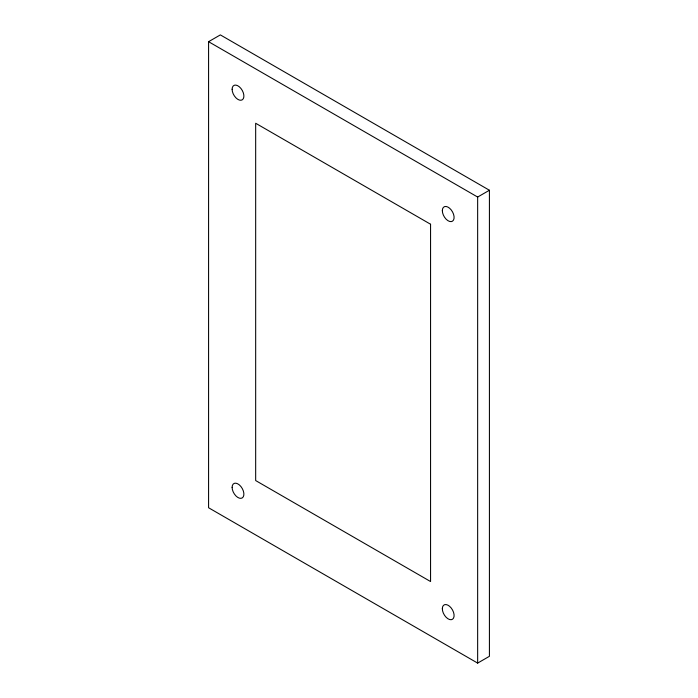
<?xml version="1.0" encoding="UTF-8"?>
<svg xmlns="http://www.w3.org/2000/svg" width="698" height="698" viewBox="0 0 698 698"><rect width="100%" height="100%" fill="white"/><g stroke="black" fill="none" stroke-linecap="round" stroke-linejoin="round"><path stroke-width="1.05" d="M208.58 41.697L220.35 34.9L489.42 190.249L489.42 656.303L477.65 663.1L208.58 507.751L208.58 41.697L477.65 197.045L489.42 190.249M477.65 197.045L477.65 663.1M430.561 224.233L255.669 123.258L255.669 480.564L430.561 581.539L430.561 224.233M442.331 210.639A8.324 4.807 60 0 0 451.161 221.624A8.324 4.807 60 0 0 451.161 209.854A8.324 4.807 60 0 0 442.331 210.639M232.12 89.274A8.324 4.807 60 0 0 240.95 100.259A8.324 4.807 60 0 0 240.95 88.48A8.324 4.807 60 0 0 232.12 89.274M442.331 608.726A8.324 4.807 60 0 0 451.161 619.711A8.324 4.807 60 0 0 451.161 607.941A8.324 4.807 60 0 0 442.331 608.726M232.12 487.361A8.324 4.807 60 0 0 240.95 498.346A8.324 4.807 60 0 0 240.95 486.576A8.324 4.807 60 0 0 232.12 487.361"/></g></svg>
